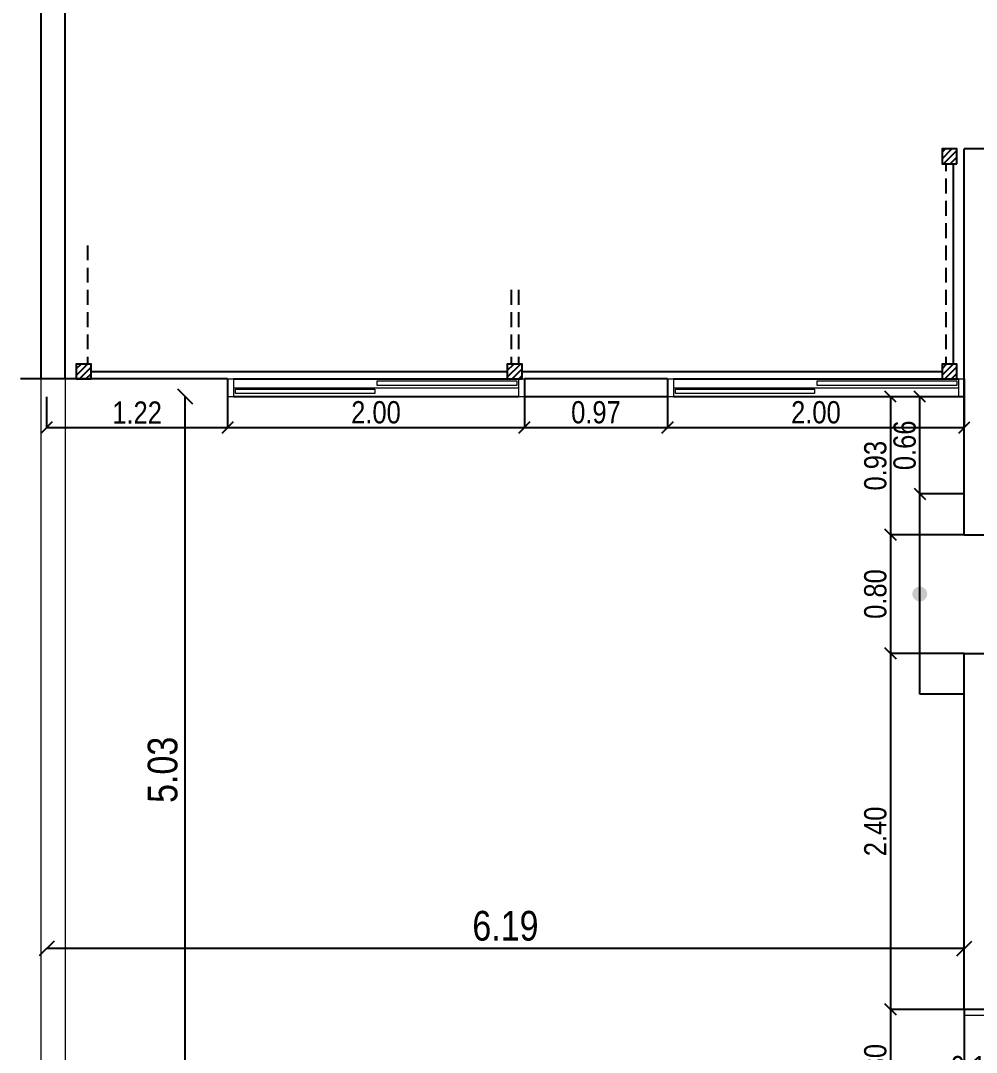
# Model space of a CAD drawing. Extents: x -135 to 36, y 31 to 104.
# Drawn here: x -14.38 to -7.94, y 68.52 to 75.48 of the extents above; entities that cross this region are included whole.
import ezdxf

# ---------------------------------------------------------------- set-up
doc = ezdxf.new("R2010")
doc.units = 0
doc.header["$MEASUREMENT"] = 0
doc.header["$PDMODE"] = 3
doc.layers.get('0').update_dxf_attribs({"linetype": 'CONTINUOUS'})
doc.layers.get('DEFPOINTS').update_dxf_attribs({"linetype": 'CONTINUOUS'})
doc.layers.add('ABERTURAS', color=12, linetype='CONTINUOUS', lineweight=9)
doc.layers.add('COTAS', color=12, linetype='CONTINUOUS')
doc.layers.add('RELLENO', color=7, linetype='CONTINUOUS')
doc.styles.add('COTAS PRIMARIAS', font='ARIALN.TTF', dxfattribs={"height": 0.2})
doc.styles.add('COTAS SECUNDARIAS', font='ARIALN.TTF', dxfattribs={"height": 0.15})
doc.dimstyles.new('COTA SECUNDARIAS', dxfattribs={"dimscale": 5, "dimtxt": 1, "dimasz": 0.015, "dimexe": 0, "dimexo": 0, "dimgap": 0.005, "dimtad": 1, "dimzin": 1, "dimdsep": 46, "dimtxsty": 'COTAS SECUNDARIAS', "dimblk": 'OBLIQUE', "dimcen": 0, "dimclrd": 11, "dimclre": 11, "dimclrt": 11, "dimaunit": 1, "dimadec": 1, "dimazin": 0, "dimtfac": 0.4, "dimtix": 1, "dimtmove": 1, "dimatfit": 3, "dimfxl": 0, "dimtolj": 1, "dimtzin": 0, "dimlwd": -1, "dimarcsym": 0})
doc.dimstyles.new('COTAS PRINCIPALES', dxfattribs={"dimscale": 5, "dimtxt": 2.5, "dimasz": 0.02, "dimexe": 0, "dimexo": 0, "dimgap": 0.01, "dimtad": 1, "dimzin": 1, "dimdsep": 46, "dimtxsty": 'COTAS PRIMARIAS', "dimblk": 'OBLIQUE', "dimcen": 0, "dimclrd": 11, "dimclre": 11, "dimclrt": 11, "dimaunit": 1, "dimadec": 1, "dimazin": 0, "dimtfac": 0.4, "dimtix": 1, "dimtmove": 1, "dimatfit": 3, "dimfxl": 0, "dimtolj": 1, "dimtzin": 0, "dimlwd": -1, "dimarcsym": 0})
pattern_1 = [(45, (24.85773, 0), (-0.022097087, 0.022097087), [])]

# ---------------------------------------------------------------- blocks, each defined once
blk = doc.blocks.new('_Oblique')
at = {"color": 0, "linetype": 'ByBlock', "lineweight": -2}
blk.add_line((-0.5, -0.5), (0.5, 0.5), dxfattribs=at)
blk = doc.blocks.new('*D121')
at = {"layer": 'COTAS', "color": 11, "lineweight": -2}
for p, q in [((-8.0165, 68.8111), (-8.0165, 68.3197)), ((-7.8665, 68.8111), (-7.8665, 68.3197))]:
    blk.add_line(p, q, dxfattribs=at)
at = {"layer": 'COTAS', "color": 11}
for p, q in [((-8.0165, 68.3197), (-8.0915, 68.3197)), ((-7.8665, 68.3197), (-8.0165, 68.3197)), ((-7.8665, 68.3197), (-7.7915, 68.3197))]:
    blk.add_line(p, q, dxfattribs=at)
at = {"layer": 'DEFPOINTS', "color": 0}
for p in [(-8.0165, 68.8111), (-7.8665, 68.8111), (-8.0165, 68.3197)]:
    blk.add_point(p, dxfattribs=at)
at = {"layer": 'COTAS', "color": 11, "xscale": 0.075, "yscale": 0.075, "zscale": 0.075}
blk.add_blockref('_Oblique', (-8.0165, 68.3197), dxfattribs=at)
at = {"layer": 'COTAS', "color": 11, "xscale": 0.075, "yscale": 0.075, "zscale": 0.075, "rotation": 180}
blk.add_blockref('_Oblique', (-7.8665, 68.3197), dxfattribs=at)
at = {"layer": 'COTAS', "color": 11, "insert": (-7.9415, 68.4212), "char_height": 0.15, "attachment_point": 5, "style": 'COTAS SECUNDARIAS'}
blk.add_mtext('\\A1;0.15', dxfattribs=at)
blk = doc.blocks.new('*D147')
at = {"layer": 'COTAS', "color": 11, "lineweight": -2}
for p, q in [((-14.2015, 72.9411), (-14.2015, 72.7338)), ((-12.9815, 72.9411), (-12.9815, 72.7338))]:
    blk.add_line(p, q, dxfattribs=at)
at = {"layer": 'COTAS', "color": 11}
blk.add_line((-14.2015, 72.7338), (-12.9815, 72.7338), dxfattribs=at)
at = {"layer": 'DEFPOINTS', "color": 0}
for p in [(-14.2015, 72.9411), (-12.9815, 72.9411), (-12.9815, 72.7338)]:
    blk.add_point(p, dxfattribs=at)
at = {"layer": 'COTAS', "color": 11, "xscale": 0.075, "yscale": 0.075, "zscale": 0.075, "rotation": 180}
blk.add_blockref('_Oblique', (-14.2015, 72.7338), dxfattribs=at)
at = {"layer": 'COTAS', "color": 11, "xscale": 0.075, "yscale": 0.075, "zscale": 0.075}
blk.add_blockref('_Oblique', (-12.9815, 72.7338), dxfattribs=at)
at = {"layer": 'COTAS', "color": 11, "insert": (-13.5915, 72.8342), "char_height": 0.15, "attachment_point": 5, "style": 'COTAS SECUNDARIAS'}
blk.add_mtext('\\A1;1.22', dxfattribs=at)
blk = doc.blocks.new('*D148')
at = {"layer": 'COTAS', "color": 11, "lineweight": -2}
for p, q in [((-12.9815, 72.9411), (-12.9815, 72.7338)), ((-10.9815, 72.9411), (-10.9815, 72.7338))]:
    blk.add_line(p, q, dxfattribs=at)
at = {"layer": 'COTAS', "color": 11}
blk.add_line((-12.9815, 72.7338), (-10.9815, 72.7338), dxfattribs=at)
at = {"layer": 'DEFPOINTS', "color": 0}
for p in [(-12.9815, 72.9411), (-10.9815, 72.9411), (-10.9815, 72.7338)]:
    blk.add_point(p, dxfattribs=at)
at = {"layer": 'COTAS', "color": 11, "xscale": 0.075, "yscale": 0.075, "zscale": 0.075, "rotation": 180}
blk.add_blockref('_Oblique', (-12.9815, 72.7338), dxfattribs=at)
at = {"layer": 'COTAS', "color": 11, "xscale": 0.075, "yscale": 0.075, "zscale": 0.075}
blk.add_blockref('_Oblique', (-10.9815, 72.7338), dxfattribs=at)
at = {"layer": 'COTAS', "color": 11, "insert": (-11.9815, 72.8354), "char_height": 0.15, "attachment_point": 5, "style": 'COTAS SECUNDARIAS'}
blk.add_mtext('\\A1;2.00', dxfattribs=at)
blk = doc.blocks.new('*D149')
at = {"layer": 'COTAS', "color": 11, "lineweight": -2}
for p, q in [((-10.9815, 72.9411), (-10.9815, 72.7338)), ((-10.0165, 72.9411), (-10.0165, 72.7338))]:
    blk.add_line(p, q, dxfattribs=at)
at = {"layer": 'COTAS', "color": 11}
blk.add_line((-10.9815, 72.7338), (-10.0165, 72.7338), dxfattribs=at)
at = {"layer": 'DEFPOINTS', "color": 0}
for p in [(-10.9815, 72.9411), (-10.0165, 72.9411), (-10.0165, 72.7338)]:
    blk.add_point(p, dxfattribs=at)
at = {"layer": 'COTAS', "color": 11, "xscale": 0.075, "yscale": 0.075, "zscale": 0.075, "rotation": 180}
blk.add_blockref('_Oblique', (-10.9815, 72.7338), dxfattribs=at)
at = {"layer": 'COTAS', "color": 11, "xscale": 0.075, "yscale": 0.075, "zscale": 0.075}
blk.add_blockref('_Oblique', (-10.0165, 72.7338), dxfattribs=at)
at = {"layer": 'COTAS', "color": 11, "insert": (-10.499, 72.8354), "char_height": 0.15, "attachment_point": 5, "style": 'COTAS SECUNDARIAS'}
blk.add_mtext('\\A1;0.97', dxfattribs=at)
blk = doc.blocks.new('*D150')
at = {"layer": 'COTAS', "color": 11, "lineweight": -2}
for p, q in [((-10.0165, 72.9411), (-10.0165, 72.7338)), ((-8.0165, 72.9411), (-8.0165, 72.7338))]:
    blk.add_line(p, q, dxfattribs=at)
at = {"layer": 'COTAS', "color": 11}
blk.add_line((-10.0165, 72.7338), (-8.0165, 72.7338), dxfattribs=at)
at = {"layer": 'DEFPOINTS', "color": 0}
for p in [(-10.0165, 72.9411), (-8.0165, 72.9411), (-8.0165, 72.7338)]:
    blk.add_point(p, dxfattribs=at)
at = {"layer": 'COTAS', "color": 11, "xscale": 0.075, "yscale": 0.075, "zscale": 0.075, "rotation": 180}
blk.add_blockref('_Oblique', (-10.0165, 72.7338), dxfattribs=at)
at = {"layer": 'COTAS', "color": 11, "xscale": 0.075, "yscale": 0.075, "zscale": 0.075}
blk.add_blockref('_Oblique', (-8.0165, 72.7338), dxfattribs=at)
at = {"layer": 'COTAS', "color": 11, "insert": (-9.0165, 72.8354), "char_height": 0.15, "attachment_point": 5, "style": 'COTAS SECUNDARIAS'}
blk.add_mtext('\\A1;2.00', dxfattribs=at)
blk = doc.blocks.new('*D151')
at = {"layer": 'COTAS', "color": 11, "lineweight": -2}
for p, q in [((-8.0165, 72.9411), (-8.5139, 72.9411)), ((-8.0165, 72.0111), (-8.5139, 72.0111))]:
    blk.add_line(p, q, dxfattribs=at)
at = {"layer": 'COTAS', "color": 11}
blk.add_line((-8.5139, 72.9411), (-8.5139, 72.0111), dxfattribs=at)
at = {"layer": 'DEFPOINTS', "color": 0}
for p in [(-8.0165, 72.9411), (-8.5139, 72.0111), (-8.0165, 72.0111)]:
    blk.add_point(p, dxfattribs=at)
at = {"layer": 'COTAS', "color": 11, "xscale": 0.075, "yscale": 0.075, "zscale": 0.075}
for p, rotation in [((-8.5139, 72.9411), 90), ((-8.5139, 72.0111), 270)]:
    blk.add_blockref('_Oblique', p, dxfattribs=dict(at, rotation=rotation))
at = {"layer": 'COTAS', "color": 11, "insert": (-8.6155, 72.4761), "char_height": 0.15, "attachment_point": 5, "rotation": 90, "style": 'COTAS SECUNDARIAS'}
blk.add_mtext('\\A1;0.93', dxfattribs=at)
blk = doc.blocks.new('*D152')
at = {"layer": 'COTAS', "color": 11}
blk.add_line((-8.3165, 72.2861), (-8.3165, 72.9411), dxfattribs=at)
at = {"layer": 'DEFPOINTS', "color": 0}
for p in [(-8.3165, 72.9411), (-8.3165, 72.9411), (-8.3165, 72.2861)]:
    blk.add_point(p, dxfattribs=at)
at = {"layer": 'COTAS', "color": 11, "xscale": 0.075, "yscale": 0.075, "zscale": 0.075}
for p, rotation in [((-8.3165, 72.9411), 90), ((-8.3165, 72.2861), 270)]:
    blk.add_blockref('_Oblique', p, dxfattribs=dict(at, rotation=rotation))
at = {"layer": 'COTAS', "color": 11, "insert": (-8.418, 72.6136), "char_height": 0.15, "attachment_point": 5, "rotation": 90, "style": 'COTAS SECUNDARIAS'}
blk.add_mtext('\\A1;0.66', dxfattribs=at)
blk = doc.blocks.new('*D153')
at = {"layer": 'COTAS', "color": 11, "lineweight": -2}
for p, q in [((-8.0165, 72.0111), (-8.5139, 72.0111)), ((-8.0165, 71.2111), (-8.5139, 71.2111))]:
    blk.add_line(p, q, dxfattribs=at)
at = {"layer": 'COTAS', "color": 11}
blk.add_line((-8.5139, 72.0111), (-8.5139, 71.2111), dxfattribs=at)
at = {"layer": 'DEFPOINTS', "color": 0}
for p in [(-8.0165, 72.0111), (-8.5139, 71.2111), (-8.0165, 71.2111)]:
    blk.add_point(p, dxfattribs=at)
at = {"layer": 'COTAS', "color": 11, "xscale": 0.075, "yscale": 0.075, "zscale": 0.075}
for p, rotation in [((-8.5139, 72.0111), 90), ((-8.5139, 71.2111), 270)]:
    blk.add_blockref('_Oblique', p, dxfattribs=dict(at, rotation=rotation))
at = {"layer": 'COTAS', "color": 11, "insert": (-8.6155, 71.6111), "char_height": 0.15, "attachment_point": 5, "rotation": 90, "style": 'COTAS SECUNDARIAS'}
blk.add_mtext('\\A1;0.80', dxfattribs=at)
blk = doc.blocks.new('*D154')
at = {"layer": 'COTAS', "color": 11, "lineweight": -2}
for p, q in [((-8.0165, 71.2111), (-8.5139, 71.2111)), ((-8.0165, 68.8111), (-8.5139, 68.8111))]:
    blk.add_line(p, q, dxfattribs=at)
at = {"layer": 'COTAS', "color": 11}
blk.add_line((-8.5139, 71.2111), (-8.5139, 68.8111), dxfattribs=at)
at = {"layer": 'DEFPOINTS', "color": 0}
for p in [(-8.0165, 71.2111), (-8.5139, 68.8111), (-8.0165, 68.8111)]:
    blk.add_point(p, dxfattribs=at)
at = {"layer": 'COTAS', "color": 11, "xscale": 0.075, "yscale": 0.075, "zscale": 0.075}
for p, rotation in [((-8.5139, 71.2111), 90), ((-8.5139, 68.8111), 270)]:
    blk.add_blockref('_Oblique', p, dxfattribs=dict(at, rotation=rotation))
at = {"layer": 'COTAS', "color": 11, "insert": (-8.6155, 70.0111), "char_height": 0.15, "attachment_point": 5, "rotation": 90, "style": 'COTAS SECUNDARIAS'}
blk.add_mtext('\\A1;2.40', dxfattribs=at)
blk = doc.blocks.new('*D155')
at = {"layer": 'COTAS', "color": 11, "lineweight": -2}
for p, q in [((-8.0165, 68.8111), (-8.5139, 68.8111)), ((-8.0165, 68.0111), (-8.5139, 68.0111))]:
    blk.add_line(p, q, dxfattribs=at)
at = {"layer": 'COTAS', "color": 11}
blk.add_line((-8.5139, 68.8111), (-8.5139, 68.0111), dxfattribs=at)
at = {"layer": 'DEFPOINTS', "color": 0}
for p in [(-8.0165, 68.8111), (-8.5139, 68.0111), (-8.0165, 68.0111)]:
    blk.add_point(p, dxfattribs=at)
at = {"layer": 'COTAS', "color": 11, "xscale": 0.075, "yscale": 0.075, "zscale": 0.075}
for p, rotation in [((-8.5139, 68.8111), 90), ((-8.5139, 68.0111), 270)]:
    blk.add_blockref('_Oblique', p, dxfattribs=dict(at, rotation=rotation))
at = {"layer": 'COTAS', "color": 11, "insert": (-8.6155, 68.4111), "char_height": 0.15, "attachment_point": 5, "rotation": 90, "style": 'COTAS SECUNDARIAS'}
blk.add_mtext('\\A1;0.80', dxfattribs=at)
blk = doc.blocks.new('*D176')
at = {"layer": 'COTAS', "color": 11}
blk.add_line((-8.0165, 69.2216), (-14.2015, 69.2216), dxfattribs=at)
at = {"layer": 'DEFPOINTS', "color": 0}
for p in [(-14.2015, 69.2216), (-14.2015, 69.2216), (-8.0165, 69.2216)]:
    blk.add_point(p, dxfattribs=at)
at = {"layer": 'COTAS', "color": 11, "xscale": 0.1, "yscale": 0.1, "zscale": 0.1, "rotation": 180}
blk.add_blockref('_Oblique', (-14.2015, 69.2216), dxfattribs=at)
at = {"layer": 'COTAS', "color": 11, "xscale": 0.1, "yscale": 0.1, "zscale": 0.1}
blk.add_blockref('_Oblique', (-8.0165, 69.2216), dxfattribs=at)
at = {"layer": 'COTAS', "color": 11, "insert": (-11.109, 69.3737), "char_height": 0.2, "attachment_point": 5, "style": 'COTAS PRIMARIAS'}
blk.add_mtext('\\A1;6.19', dxfattribs=at)
blk = doc.blocks.new('*D177')
at = {"layer": 'COTAS', "color": 11}
blk.add_line((-13.2665, 67.9111), (-13.2665, 72.9411), dxfattribs=at)
at = {"layer": 'DEFPOINTS', "color": 0}
for p in [(-13.2665, 72.9411), (-13.2665, 72.9411), (-13.2665, 67.9111)]:
    blk.add_point(p, dxfattribs=at)
at = {"layer": 'COTAS', "color": 11, "xscale": 0.1, "yscale": 0.1, "zscale": 0.1}
for p, rotation in [((-13.2665, 72.9411), 90), ((-13.2665, 67.9111), 270)]:
    blk.add_blockref('_Oblique', p, dxfattribs=dict(at, rotation=rotation))
at = {"layer": 'COTAS', "color": 11, "insert": (-13.4186, 70.4261), "char_height": 0.2, "attachment_point": 5, "rotation": 90, "style": 'COTAS PRIMARIAS'}
blk.add_mtext('\\A1;5.03', dxfattribs=at)

msp = doc.modelspace()

# ---------------------------------------------------------------- hatches: boundary and pattern name
at = {"layer": 'RELLENO'}
h = msp.add_hatch(dxfattribs=at)
h.set_pattern_fill('ANSI31', color=256, scale=0.25, style=0)
h.set_pattern_definition(pattern_1)
h.paths.add_polyline_path([(-8.0665, 74.611), (-8.1665, 74.611), (-8.1665, 74.511), (-8.0665, 74.511)])
h = msp.add_hatch(dxfattribs=at)
h.set_pattern_fill('ANSI31', color=256, scale=0.25, style=0)
h.set_pattern_definition(pattern_1)
h.paths.add_polyline_path([(-13.9015, 73.1611), (-14.0015, 73.1611), (-14.0015, 73.0611), (-13.9015, 73.0611)])
h = msp.add_hatch(dxfattribs=at)
h.set_pattern_fill('ANSI31', color=256, scale=0.25, style=0)
h.set_pattern_definition(pattern_1)
h.paths.add_polyline_path([(-10.9965, 73.1611), (-11.0965, 73.1611), (-11.0965, 73.0611), (-10.9965, 73.0611)])
h = msp.add_hatch(dxfattribs=at)
h.set_pattern_fill('ANSI31', color=256, scale=0.25, style=0)
h.set_pattern_definition(pattern_1)
h.paths.add_polyline_path([(-8.0665, 73.1611), (-8.1665, 73.1611), (-8.1665, 73.0611), (-8.0665, 73.0611)])
h = msp.add_hatch(color=256, dxfattribs=at)
h.paths.add_polyline_path([(-8.3165, 71.6611), (-8.3165, 71.6111), (-8.2665, 71.6111, 0.414214)])
h.paths.add_polyline_path([(-8.3165, 71.6111), (-8.3165, 71.5611, 0.414214), (-8.2665, 71.6111)])
h.paths.add_polyline_path([(-8.3165, 71.5611), (-8.3165, 71.6611, 1)])

# ---------------------------------------------------------------- linework, layer by layer
for p, q in [((-14.2372, 73.0611), (-14.2372, 80.5311)), ((-14.0765, 73.0611), (-14.0765, 77.7311)), ((-8.0165, 72.0111), (-8.0165, 74.611)), ((-7.8665, 74.611), (-8.0165, 74.611)), ((-8.1415, 74.511), (-8.1415, 74.461)), ((-8.0915, 74.511), (-8.0915, 73.1611)), ((-8.1415, 74.411), (-8.1415, 74.311)), ((-8.1415, 74.261), (-8.1415, 74.161)), ((-8.1415, 74.111), (-8.1415, 74.011)), ((-13.9265, 73.961), (-13.9265, 73.861)), ((-8.1415, 73.961), (-8.1415, 73.861)), ((-13.9265, 73.811), (-13.9265, 73.711)), ((-8.1415, 73.811), (-8.1415, 73.711)), ((-13.9265, 73.661), (-13.9265, 73.561)), ((-11.0715, 73.661), (-11.0715, 73.561)), ((-11.0215, 73.661), (-11.0215, 73.561)), ((-8.1415, 73.661), (-8.1415, 73.561)), ((-13.9265, 73.511), (-13.9265, 73.411)), ((-11.0715, 73.511), (-11.0715, 73.411)), ((-11.0215, 73.511), (-11.0215, 73.411)), ((-8.1415, 73.511), (-8.1415, 73.411)), ((-13.9265, 73.361), (-13.9265, 73.261)), ((-11.0715, 73.361), (-11.0715, 73.261)), ((-11.0215, 73.361), (-11.0215, 73.261)), ((-8.1415, 73.361), (-8.1415, 73.261)), ((-13.9265, 73.211), (-13.9265, 73.1611)), ((-11.0715, 73.211), (-11.0715, 73.1611)), ((-11.0215, 73.211), (-11.0215, 73.1611)), ((-8.1415, 73.211), (-8.1415, 73.1611)), ((-13.9015, 73.111), (-11.0965, 73.111)), ((-10.9965, 73.111), (-8.1665, 73.111)), ((-12.9815, 73.0611), (-14.3765, 73.0611)), ((-12.9815, 73.0611), (-12.9815, 72.9411)), ((-12.9415, 73.0611), (-11.0215, 73.0611)), ((-10.9815, 73.0611), (-10.9815, 72.9411)), ((-10.0165, 73.0611), (-10.9815, 73.0611)), ((-10.0165, 73.0611), (-10.0165, 72.9411)), ((-9.9765, 73.0611), (-8.0565, 73.0611)), ((-8.0165, 73.0611), (-8.0165, 72.9411)), ((-11.0215, 72.9411), (-12.9415, 72.9411)), ((-10.0165, 72.9411), (-10.9815, 72.9411)), ((-8.0565, 72.9411), (-9.9765, 72.9411)), ((-8.3165, 70.9361), (-8.3165, 72.2861)), ((-8.0165, 72.2861), (-8.3165, 72.2861)), ((-8.0165, 72.0111), (-7.8665, 72.0111)), ((-8.0165, 71.2111), (-7.0665, 71.2111)), ((-8.0165, 68.8111), (-8.0165, 71.2111)), ((-8.0165, 70.9361), (-8.3165, 70.9361)), ((-7.8665, 68.8111), (-8.0165, 68.8111))]:
    msp.add_line(p, q)
for points in [[(-8.0665, 74.511), (-8.0665, 74.611), (-8.1665, 74.611), (-8.1665, 74.511)], [(-13.9015, 73.0611), (-13.9015, 73.1611), (-14.0015, 73.1611), (-14.0015, 73.0611)], [(-10.9965, 73.0611), (-10.9965, 73.1611), (-11.0965, 73.1611), (-11.0965, 73.0611)], [(-8.0665, 73.0611), (-8.0665, 73.1611), (-8.1665, 73.1611), (-8.1665, 73.0611)]]:
    msp.add_lwpolyline(points, close=True)
at = {"layer": 'ABERTURAS'}
for p, q in [((-14.2372, 56.6161), (-14.2372, 92.3459)), ((-14.2372, 61.1911), (-14.2372, 73.0611)), ((-14.0765, 73.0611), (-14.0765, 61.1911)), ((-12.9815, 73.0611), (-12.9415, 73.0611)), ((-12.9415, 73.0611), (-12.9415, 72.9411)), ((-11.0215, 73.0611), (-11.0215, 72.9411)), ((-11.0215, 73.0611), (-10.9815, 73.0611)), ((-10.0165, 73.0611), (-9.9765, 73.0611)), ((-9.9765, 73.0611), (-9.9765, 72.9411)), ((-8.0565, 73.0611), (-8.0565, 72.9411)), ((-8.0565, 73.0611), (-8.0165, 73.0611)), ((-12.9415, 72.9411), (-12.9815, 72.9411)), ((-10.9815, 72.9411), (-11.0215, 72.9411)), ((-9.9765, 72.9411), (-10.0165, 72.9411)), ((-8.0165, 72.9411), (-8.0565, 72.9411)), ((-8.0165, 68.8111), (-8.0165, 68.7711)), ((-7.8665, 68.7711), (-8.0165, 68.7711))]:
    msp.add_line(p, q, dxfattribs=at)
at = {"layer": 'ABERTURAS', "color": 11}
for p, q in [((-12.9415, 73.0011), (-11.0215, 73.0011)), ((-9.9765, 73.0011), (-8.0565, 73.0011))]:
    msp.add_line(p, q, dxfattribs=at)
at = {"layer": 'ABERTURAS'}
for points in [[(-11.9727, 73.0476), (-11.0312, 73.0476), (-11.0312, 73.0159), (-11.9727, 73.0159)], [(-9.0077, 73.0476), (-8.0662, 73.0476), (-8.0662, 73.0159), (-9.0077, 73.0159)], [(-12.9287, 72.9913), (-11.9903, 72.9913), (-11.9903, 72.9632), (-12.9287, 72.9632)], [(-9.9637, 72.9913), (-9.0253, 72.9913), (-9.0253, 72.9632), (-9.9637, 72.9632)]]:
    msp.add_lwpolyline(points, close=True, dxfattribs=at)

# ---------------------------------------------------------------- dimensions: what is measured, and where the dimension line sits
at = {"layer": 'COTAS'}
for base, p1, p2, dimstyle, picture, middle in [((-13.2665, 72.9411), (-13.2665, 67.9111), (-13.2665, 72.9411), 'COTAS PRINCIPALES', '*D177', (-13.4186, 70.4261)), ((-8.5139, 72.0111), (-8.0165, 72.9411), (-8.0165, 72.0111), 'COTA SECUNDARIAS', '*D151', (-8.6155, 72.4761)), ((-8.3164623414, 72.9410664897), (-8.3164623414, 72.2860664897), (-8.3164623414, 72.9410664897), 'COTA SECUNDARIAS', '*D152', (-8.4180482896, 72.6135664897)), ((-8.5139, 71.2111), (-8.0165, 72.0111), (-8.0165, 71.2111), 'COTA SECUNDARIAS', '*D153', (-8.6155, 71.6111)), ((-8.5139, 68.8111), (-8.0165, 71.2111), (-8.0165, 68.8111), 'COTA SECUNDARIAS', '*D154', (-8.6155, 70.0111)), ((-8.5139, 68.0111), (-8.0165, 68.8111), (-8.0165, 68.0111), 'COTA SECUNDARIAS', '*D155', (-8.6155, 68.4111))]:
    dim = msp.add_linear_dim(base=base, p1=p1, p2=p2, angle=90, dimstyle=dimstyle, dxfattribs=at)
    dim.commit()
    dim.dimension.update_dxf_attribs({"geometry": picture, "text_midpoint": middle})
for base, p1, p2, dimstyle, picture, middle in [((-12.9815, 72.7338), (-14.2015, 72.9411), (-12.9815, 72.9411), 'COTA SECUNDARIAS', '*D147', (-13.5915, 72.8342)), ((-10.9815, 72.7338), (-12.9815, 72.9411), (-10.9815, 72.9411), 'COTA SECUNDARIAS', '*D148', (-11.9815, 72.8354)), ((-10.016462, 72.733848), (-10.981465, 72.941066), (-10.016462, 72.941066), 'COTA SECUNDARIAS', '*D149', (-10.498963, 72.835434)), ((-8.0165, 72.7338), (-10.0165, 72.9411), (-8.0165, 72.9411), 'COTA SECUNDARIAS', '*D150', (-9.0165, 72.8354)), ((-14.201465, 69.221575), (-8.016462, 69.221575), (-14.201465, 69.221575), 'COTAS PRINCIPALES', '*D176', (-11.108963, 69.37369)), ((-8.0165, 68.3197), (-7.8665, 68.8111), (-8.0165, 68.8111), 'COTA SECUNDARIAS', '*D121', (-7.9415, 68.4212))]:
    dim = msp.add_linear_dim(base=base, p1=p1, p2=p2, dimstyle=dimstyle, dxfattribs=at)
    dim.commit()
    dim.dimension.update_dxf_attribs({"geometry": picture, "text_midpoint": middle})

doc.saveas('drawing.dxf')
